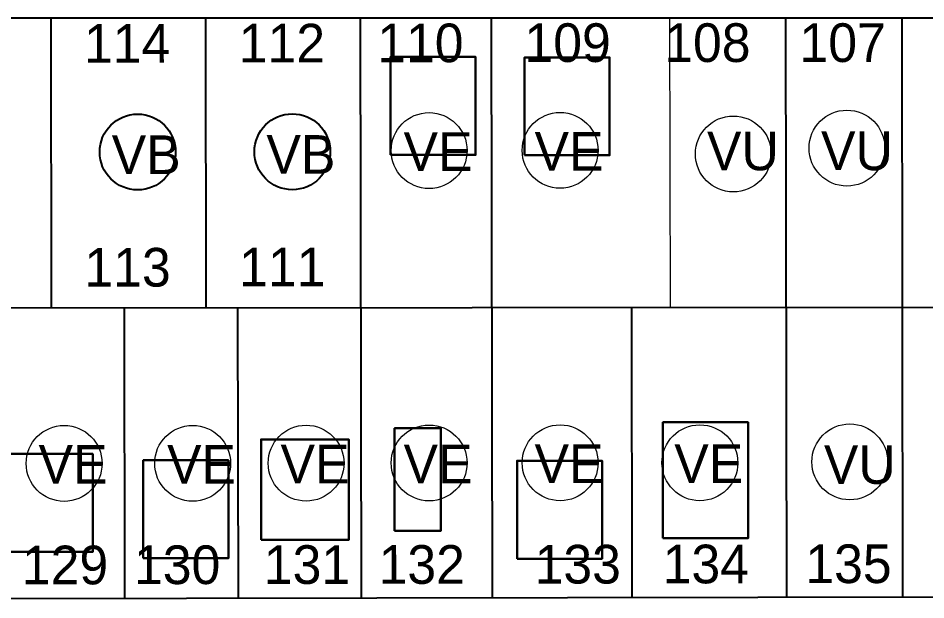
# Model space of a CAD drawing. Extents: x 472704 to 474638, y 1059265 to 1060325.
# Drawn here: x 473553.1 to 473623.5, y 1059727.1 to 1059772.3 of the extents above; entities that cross this region are included whole.
import ezdxf

# ---------------------------------------------------------------- set-up
doc = ezdxf.new("R2010")
doc.units = 0
doc.header["$LTSCALE"] = 0.4
doc.header["$MEASUREMENT"] = 0
for name, color, linetype in [('BIFAMILIARES', 6, 'CONTINUOUS'), ('NumeroPropu', 6, 'CONTINUOUS'), ('PARCELASPEOPUESTAS', 3, 'CONTINUOUS'), ('TipoVivienda', 7, 'CONTINUOUS'), ('UNIFAMILIAR', 5, 'CONTINUOUS')]:
    doc.layers.add(name, color=color, linetype=linetype)
doc.layers.add('CASA', color=31, linetype='CONTINUOUS', lineweight=30)
doc.styles.add('Numeros Parcelas', font='', dxfattribs={"height": 3})
doc.styles.add('TipoVivienda', font='', dxfattribs={"height": 3})
doc.styles.get('Numeros Parcelas').set_extended_font_data('AvantGarde Bk BT')
doc.styles.get('TipoVivienda').set_extended_font_data('AvantGarde Bk BT')

msp = doc.modelspace()

# ---------------------------------------------------------------- linework, layer by layer
at = {"layer": 'BIFAMILIARES', "linetype": 'Continuous'}
for centre in [(473574.35, 1059761.903), (473562.35, 1059761.883)]:
    msp.add_circle(centre, 2.943, dxfattribs=at)
at = {"layer": 'CASA'}
for points in [[(473581.962, 1059761.66), (473588.562, 1059761.66), (473588.562, 1059769.26), (473581.962, 1059769.26)], [(473592.361, 1059761.628), (473598.961, 1059761.628), (473598.961, 1059769.228), (473592.361, 1059769.228)], [(473603.094, 1059731.922), (473609.694, 1059731.922), (473609.694, 1059740.922), (473603.094, 1059740.922)], [(473582.275, 1059732.512), (473585.875, 1059732.512), (473585.875, 1059740.462), (473582.275, 1059740.462)], [(473571.924, 1059731.794), (473578.724, 1059731.794), (473578.724, 1059739.594), (473571.924, 1059739.594)], [(473552.272, 1059730.861), (473558.872, 1059730.861), (473558.872, 1059738.461), (473552.272, 1059738.461)], [(473562.788, 1059730.378), (473569.388, 1059730.378), (473569.388, 1059737.978), (473562.788, 1059737.978)], [(473591.776, 1059730.335), (473598.376, 1059730.335), (473598.376, 1059737.935), (473591.776, 1059737.935)]]:
    msp.add_lwpolyline(points, close=True, dxfattribs=at)
at = {"layer": 'PARCELASPEOPUESTAS', "linetype": 'Continuous'}
for p, q in [((473669.851, 1059772.26), (473484.218, 1059772.26)), ((473555.674, 1059749.761), (473555.636, 1059772.22)), ((473567.674, 1059749.781), (473567.636, 1059772.24)), ((473579.711, 1059727.308), (473579.636, 1059772.26)), ((473589.872, 1059727.319), (473589.797, 1059772.268)), ((473612.711, 1059727.363), (473612.636, 1059772.26)), ((473621.711, 1059727.378), (473621.636, 1059772.26)), ((473677.536, 1059749.863), (473480.33, 1059749.715)), ((473561.369, 1059727.269), (473561.331, 1059749.77)), ((473570.169, 1059727.289), (473570.131, 1059749.781)), ((473600.711, 1059727.343), (473600.674, 1059749.806)), ((473484.108, 1059727.146), (473677.41, 1059727.472))]:
    msp.add_line(p, q, dxfattribs=at)
at = {"layer": 'PARCELASPEOPUESTAS', "linetype": 'Continuous', "lineweight": 20}
msp.add_line((473603.674, 1059749.808), (473603.636, 1059772.245), dxfattribs=at)
at = {"layer": 'TipoVivienda', "linetype": 'Continuous', "lineweight": 20}
for centre in [(473584.957, 1059761.995), (473595.118, 1059762.012), (473556.649, 1059737.73), (473566.616, 1059737.737), (473575.416, 1059737.749), (473584.959, 1059737.765), (473595.12, 1059737.775), (473605.959, 1059737.779)]:
    msp.add_circle(centre, 2.943, dxfattribs=at)
at = {"layer": 'UNIFAMILIAR', "linetype": 'Continuous', "lineweight": 20}
for centre in [(473617.366, 1059762.187), (473608.552, 1059761.735), (473617.589, 1059737.848)]:
    msp.add_circle(centre, 2.943, dxfattribs=at)

# ---------------------------------------------------------------- texts
at = {"layer": 'NumeroPropu', "linetype": 'Continuous', "lineweight": 20, "style": 'Numeros Parcelas'}
for s, p in [('112', (473570.195, 1059768.831)), ('110', (473580.934, 1059768.849)), ('109', (473592.356, 1059768.868)), ('108', (473603.195, 1059768.868)), ('107', (473613.688, 1059768.868)), ('114', (473558.195, 1059768.81)), ('113', (473558.225, 1059751.444)), ('111', (473570.225, 1059751.464)), ('129', (473553.373, 1059728.351)), ('130', (473562.071, 1059728.368)), ('131', (473572.14, 1059728.38)), ('132', (473581.04, 1059728.39)), ('133', (473593.14, 1059728.41)), ('134', (473603.075, 1059728.427)), ('135', (473614.14, 1059728.446))]:
    msp.add_text(s, height=3, rotation=0.01057, dxfattribs=at).set_placement(p)
at = {"layer": 'TipoVivienda', "linetype": 'Continuous', "lineweight": 20, "style": 'TipoVivienda'}
for s, p in [('VE', (473593.135, 1059760.439)), ('VU', (473606.51, 1059760.469)), ('VU', (473615.356, 1059760.479)), ('VB', (473560.34, 1059760.175)), ('VB', (473572.34, 1059760.195)), ('VE', (473582.974, 1059760.422)), ('VE', (473554.666, 1059736.156)), ('VE', (473564.633, 1059736.164)), ('VE', (473573.433, 1059736.175)), ('VE', (473582.976, 1059736.191)), ('VE', (473593.137, 1059736.201)), ('VE', (473603.976, 1059736.205)), ('VU', (473615.579, 1059736.14))]:
    msp.add_text(s, height=3, dxfattribs=at).set_placement(p)

doc.saveas('drawing.dxf')
